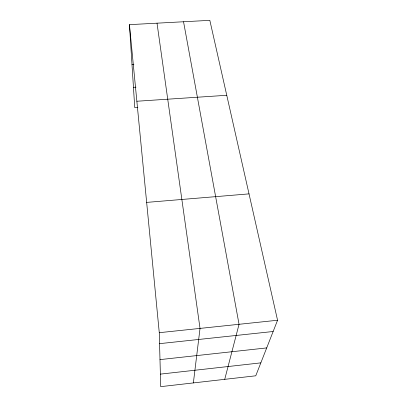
<?xml version="1.0" encoding="UTF-8"?>
<svg xmlns="http://www.w3.org/2000/svg" width="407" height="407" viewBox="0 0 407 407"><rect width="100%" height="100%" fill="white"/><g stroke="black" fill="none" stroke-linecap="round" stroke-linejoin="round"><path stroke-width="0.61" d="M193.366 382.921L200.025 328.403L157.016 23.179M224.73 379.339L239.046 324.298L183.542 21.759M277.559 320.248L255.759 375.798L160.709 386.65L159.274 332.687L129.441 24.654L209.834 20.35L277.559 320.248L159.274 332.687M160.373 374.125L260.836 362.866M159.992 359.615L266.702 347.914M159.569 343.656L273.143 331.502M146.657 202.396L249.018 193.874M136.859 101.246L226.755 95.284M137.851 107.387L134.748 107.596L129.441 24.654M133.45 87.327L135.969 87.169M132 64.637L133.878 64.525"/></g></svg>
